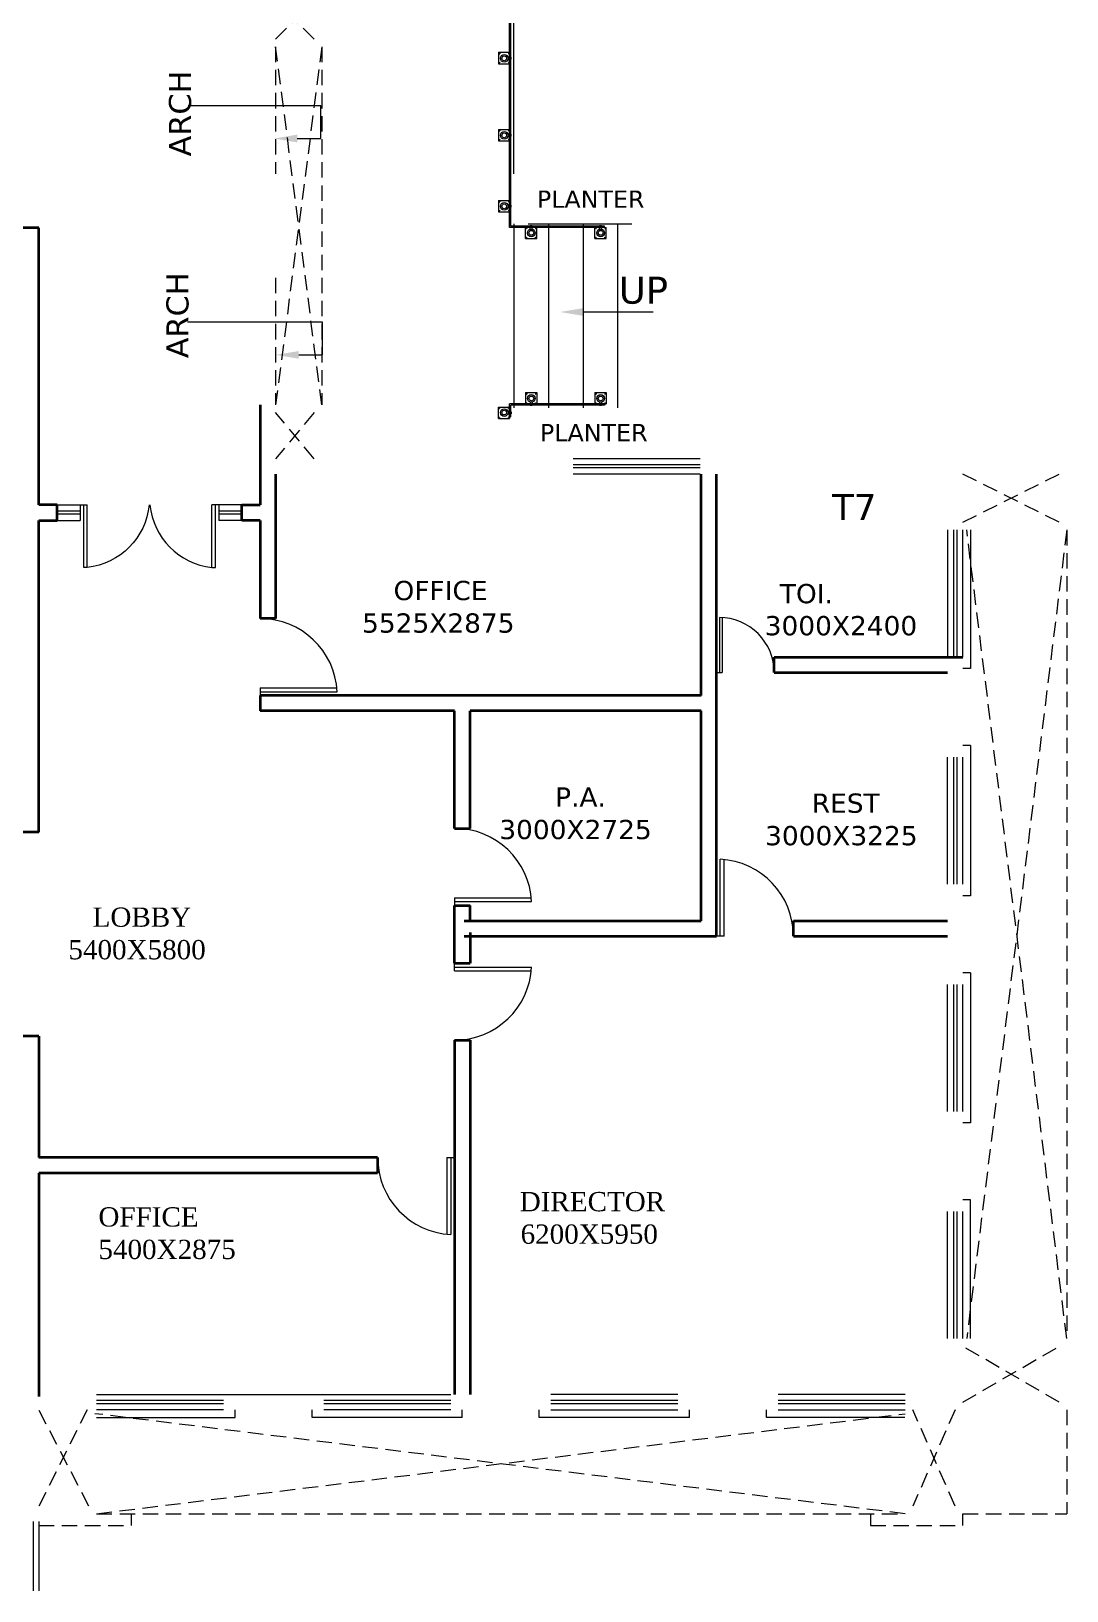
# Model space of a CAD drawing. Header units: millimetres. Extents: x -3092162 to 4513894, y -12317808 to 1849994.
# Drawn here: x -397134 to -383684, y -5886606 to -5866354 of the extents above; entities that cross this region are included whole.
import ezdxf

# ---------------------------------------------------------------- set-up
doc = ezdxf.new("R2010")
doc.units = ezdxf.units.MM
doc.header["$LTSCALE"] = 2
doc.header["$MEASUREMENT"] = 0
doc.linetypes.add('DASHED2', pattern=[0.375, 0.25, -0.125])
doc.layers.add('AEROW', color=7, linetype='Continuous', lineweight=15, true_color=0x0d0d0d)
doc.layers.add('DOT', color=7, linetype='DASHED2', lineweight=0, true_color=0x89067c)
for name, color, linetype, lineweight in [('DETAIL', 240, 'Continuous', 9), ('DOOR', 27, 'Continuous', 5), ('door text', 7, 'Continuous', 15), ('glass', 5, 'Continuous', 15), ('RAILING', 47, 'Continuous', 13), ('RAMP', 253, 'Continuous', 9), ('SILL', 74, 'Continuous', 9), ('STAIR', 252, 'Continuous', 9), ('TEXT', 7, 'Continuous', 13), ('WAll', 250, 'Continuous', 35)]:
    doc.layers.add(name, color=color, linetype=linetype, lineweight=lineweight)
doc.styles.get("Standard").update_dxf_attribs({"font": '', "height": 500})
doc.styles.add('style2', font='')
doc.styles.get('Standard').set_extended_font_data('Times New Roman')
doc.styles.get('style2').set_extended_font_data('Verdana')

msp = doc.modelspace()

# ---------------------------------------------------------------- linework, layer by layer
at = {"layer": 'AEROW', "ltscale": 100}
for p, q in [((-393371.3, -5867322.6), (-395094.1, -5867322.6)), ((-393371.3, -5867747.6), (-393371.3, -5867322.6)), ((-393679, -5867747.6), (-393371.3, -5867747.6)), ((-393351.5, -5870132.4), (-395102.3, -5870132.4)), ((-393351.5, -5870557.5), (-393351.5, -5870132.4)), ((-393659.3, -5870557.5), (-393351.5, -5870557.5))]:
    msp.add_line(p, q, dxfattribs=at)
msp.add_lwpolyline([(-389967.4, -5870000.4), (-389058, -5870000.4)], dxfattribs=at)
for points in [[(-393679, -5867697.6), (-393979, -5867747.6), (-393679, -5867797.6)], [(-389967.4, -5870050.4), (-390267.4, -5870000.4), (-389967.4, -5869950.4)], [(-393659.3, -5870507.5), (-393959.3, -5870557.5), (-393659.3, -5870607.5)]]:
    msp.add_solid(points, dxfattribs=at)
at = {"layer": 'DETAIL', "color": 253, "lineweight": 5, "ltscale": 0.5}
for p, q in [((-391065.5, -5866628.7), (-391065.5, -5866778.7)), ((-391065.5, -5866628.7), (-390920.5, -5866628.7)), ((-391065.5, -5866778.7), (-390920.5, -5866778.7)), ((-391053, -5866641.7), (-391046, -5866641.7)), ((-391053, -5866641.7), (-391053, -5866648.7)), ((-391053, -5866648.7), (-391046, -5866648.7)), ((-391053, -5866758.7), (-391046, -5866758.7)), ((-391053, -5866758.7), (-391053, -5866765.7)), ((-391053, -5866765.7), (-391046, -5866765.7)), ((-391046, -5866641.7), (-391046, -5866648.7)), ((-391046, -5866758.7), (-391046, -5866765.7)), ((-390928, -5866641.7), (-390935, -5866641.7)), ((-390935, -5866641.7), (-390935, -5866648.7)), ((-390928, -5866648.7), (-390935, -5866648.7)), ((-390928, -5866758.7), (-390935, -5866758.7)), ((-390935, -5866758.7), (-390935, -5866765.7)), ((-390928, -5866765.7), (-390935, -5866765.7)), ((-390928, -5866641.7), (-390928, -5866648.7)), ((-390928, -5866758.7), (-390928, -5866765.7)), ((-391065.5, -5867628.7), (-391065.5, -5867778.7)), ((-391065.5, -5867628.7), (-390920.5, -5867628.7)), ((-391065.5, -5867778.7), (-390920.5, -5867778.7)), ((-391053, -5867641.7), (-391046, -5867641.7)), ((-391053, -5867641.7), (-391053, -5867648.7)), ((-391053, -5867648.7), (-391046, -5867648.7)), ((-391053, -5867758.7), (-391046, -5867758.7)), ((-391053, -5867758.7), (-391053, -5867765.7)), ((-391053, -5867765.7), (-391046, -5867765.7)), ((-391046, -5867641.7), (-391046, -5867648.7)), ((-391046, -5867758.7), (-391046, -5867765.7)), ((-390928, -5867641.7), (-390935, -5867641.7)), ((-390935, -5867641.7), (-390935, -5867648.7)), ((-390928, -5867648.7), (-390935, -5867648.7)), ((-390928, -5867758.7), (-390935, -5867758.7)), ((-390935, -5867758.7), (-390935, -5867765.7)), ((-390928, -5867765.7), (-390935, -5867765.7)), ((-390928, -5867641.7), (-390928, -5867648.7)), ((-390928, -5867758.7), (-390928, -5867765.7)), ((-391065.5, -5868551.3), (-391065.5, -5868701.3)), ((-391065.5, -5868551.3), (-390920.5, -5868551.3)), ((-391053, -5868564.3), (-391046, -5868564.3)), ((-391053, -5868564.3), (-391053, -5868571.3)), ((-391053, -5868571.3), (-391046, -5868571.3)), ((-391046, -5868564.3), (-391046, -5868571.3)), ((-390928, -5868564.3), (-390935, -5868564.3)), ((-390935, -5868564.3), (-390935, -5868571.3)), ((-390928, -5868571.3), (-390935, -5868571.3)), ((-390928, -5868564.3), (-390928, -5868571.3)), ((-391065.5, -5868701.3), (-390920.5, -5868701.3)), ((-391053, -5868681.3), (-391046, -5868681.3)), ((-391053, -5868681.3), (-391053, -5868688.3)), ((-391053, -5868688.3), (-391046, -5868688.3)), ((-391046, -5868681.3), (-391046, -5868688.3)), ((-390928, -5868681.3), (-390935, -5868681.3)), ((-390935, -5868681.3), (-390935, -5868688.3)), ((-390928, -5868688.3), (-390935, -5868688.3)), ((-390928, -5868681.3), (-390928, -5868688.3)), ((-390715.5, -5869047.9), (-390715.5, -5868902.9)), ((-390702.5, -5868910.4), (-390702.5, -5868917.4)), ((-390702.5, -5868910.4), (-390695.5, -5868910.4)), ((-390702.5, -5868917.4), (-390695.5, -5868917.4)), ((-390702.5, -5869035.4), (-390702.5, -5869028.4)), ((-390702.5, -5869028.4), (-390695.5, -5869028.4)), ((-390695.5, -5868910.4), (-390695.5, -5868917.4)), ((-390695.5, -5869035.4), (-390695.5, -5869028.4)), ((-390585.5, -5868910.4), (-390585.5, -5868917.4)), ((-390585.5, -5868910.4), (-390578.5, -5868910.4)), ((-390585.5, -5868917.4), (-390578.5, -5868917.4)), ((-390585.5, -5869035.4), (-390585.5, -5869028.4)), ((-390585.5, -5869028.4), (-390578.5, -5869028.4)), ((-390578.5, -5868910.4), (-390578.5, -5868917.4)), ((-390578.5, -5869035.4), (-390578.5, -5869028.4)), ((-390565.5, -5869047.9), (-390565.5, -5868902.9)), ((-389815.5, -5869047.9), (-389815.5, -5868902.9)), ((-389802.5, -5868910.4), (-389802.5, -5868917.4)), ((-389802.5, -5868910.4), (-389795.5, -5868910.4)), ((-389802.5, -5868917.4), (-389795.5, -5868917.4)), ((-389802.5, -5869035.4), (-389802.5, -5869028.4)), ((-389802.5, -5869028.4), (-389795.5, -5869028.4)), ((-389795.5, -5868910.4), (-389795.5, -5868917.4)), ((-389795.5, -5869035.4), (-389795.5, -5869028.4)), ((-389685.5, -5868910.4), (-389685.5, -5868917.4)), ((-389685.5, -5868910.4), (-389678.5, -5868910.4)), ((-389685.5, -5868917.4), (-389678.5, -5868917.4)), ((-389685.5, -5869035.4), (-389685.5, -5869028.4)), ((-389685.5, -5869028.4), (-389678.5, -5869028.4)), ((-389678.5, -5868910.4), (-389678.5, -5868917.4)), ((-389678.5, -5869035.4), (-389678.5, -5869028.4)), ((-389665.5, -5869047.9), (-389665.5, -5868902.9)), ((-390715.5, -5869047.9), (-390565.5, -5869047.9)), ((-390702.5, -5869035.4), (-390695.5, -5869035.4)), ((-390585.5, -5869035.4), (-390578.5, -5869035.4)), ((-389815.5, -5869047.9), (-389665.5, -5869047.9)), ((-389802.5, -5869035.4), (-389795.5, -5869035.4)), ((-389685.5, -5869035.4), (-389678.5, -5869035.4)), ((-390715.5, -5871047.9), (-390565.5, -5871047.9)), ((-390715.5, -5871047.9), (-390715.5, -5871192.9)), ((-390565.5, -5871047.9), (-390565.5, -5871192.9)), ((-389815.5, -5871047.9), (-389665.5, -5871047.9)), ((-389815.5, -5871047.9), (-389815.5, -5871192.9)), ((-389665.5, -5871047.9), (-389665.5, -5871192.9)), ((-391065.5, -5871384.5), (-391065.5, -5871234.5)), ((-391065.5, -5871234.5), (-390920.5, -5871234.5)), ((-391053, -5871247.5), (-391046, -5871247.5)), ((-391053, -5871254.5), (-391053, -5871247.5)), ((-391053, -5871254.5), (-391046, -5871254.5)), ((-391046, -5871254.5), (-391046, -5871247.5)), ((-390928, -5871247.5), (-390935, -5871247.5)), ((-390935, -5871254.5), (-390935, -5871247.5)), ((-390928, -5871254.5), (-390935, -5871254.5)), ((-390928, -5871254.5), (-390928, -5871247.5)), ((-390702.5, -5871060.4), (-390702.5, -5871067.4)), ((-390702.5, -5871060.4), (-390695.5, -5871060.4)), ((-390702.5, -5871067.4), (-390695.5, -5871067.4)), ((-390702.5, -5871185.4), (-390702.5, -5871178.4)), ((-390702.5, -5871178.4), (-390695.5, -5871178.4)), ((-390702.5, -5871185.4), (-390695.5, -5871185.4)), ((-390695.5, -5871060.4), (-390695.5, -5871067.4)), ((-390695.5, -5871185.4), (-390695.5, -5871178.4)), ((-390585.5, -5871060.4), (-390585.5, -5871067.4)), ((-390585.5, -5871060.4), (-390578.5, -5871060.4)), ((-390585.5, -5871067.4), (-390578.5, -5871067.4)), ((-390585.5, -5871185.4), (-390585.5, -5871178.4)), ((-390585.5, -5871178.4), (-390578.5, -5871178.4)), ((-390585.5, -5871185.4), (-390578.5, -5871185.4)), ((-390578.5, -5871060.4), (-390578.5, -5871067.4)), ((-390578.5, -5871185.4), (-390578.5, -5871178.4)), ((-389802.5, -5871060.4), (-389802.5, -5871067.4)), ((-389802.5, -5871060.4), (-389795.5, -5871060.4)), ((-389802.5, -5871067.4), (-389795.5, -5871067.4)), ((-389802.5, -5871185.4), (-389802.5, -5871178.4)), ((-389802.5, -5871178.4), (-389795.5, -5871178.4)), ((-389802.5, -5871185.4), (-389795.5, -5871185.4)), ((-389795.5, -5871060.4), (-389795.5, -5871067.4)), ((-389795.5, -5871185.4), (-389795.5, -5871178.4)), ((-389685.5, -5871060.4), (-389685.5, -5871067.4)), ((-389685.5, -5871060.4), (-389678.5, -5871060.4)), ((-389685.5, -5871067.4), (-389678.5, -5871067.4)), ((-389685.5, -5871185.4), (-389685.5, -5871178.4)), ((-389685.5, -5871178.4), (-389678.5, -5871178.4)), ((-389685.5, -5871185.4), (-389678.5, -5871185.4)), ((-389678.5, -5871060.4), (-389678.5, -5871067.4)), ((-389678.5, -5871185.4), (-389678.5, -5871178.4)), ((-391065.5, -5871384.5), (-390920.5, -5871384.5)), ((-391053, -5871364.5), (-391046, -5871364.5)), ((-391053, -5871371.5), (-391053, -5871364.5)), ((-391053, -5871371.5), (-391046, -5871371.5)), ((-391046, -5871371.5), (-391046, -5871364.5)), ((-390928, -5871364.5), (-390935, -5871364.5)), ((-390935, -5871371.5), (-390935, -5871364.5)), ((-390928, -5871371.5), (-390935, -5871371.5)), ((-390928, -5871371.5), (-390928, -5871364.5))]:
    msp.add_line(p, q, dxfattribs=at)
at = {"layer": 'DOOR', "color": 252, "ltscale": 200}
for p, q in [((-396496.8, -5872506.2), (-396406.8, -5872506.2)), ((-396451.8, -5873316.2), (-396451.8, -5872506.2)), ((-396406.8, -5873316.2), (-396406.8, -5872506.2)), ((-394786.8, -5873316.2), (-394786.8, -5872506.2)), ((-394696.8, -5872506.2), (-394786.8, -5872506.2)), ((-394741.8, -5873316.2), (-394741.8, -5872506.2)), ((-396406.8, -5873316.2), (-396451.8, -5873316.2)), ((-394786.8, -5873316.2), (-394741.8, -5873316.2))]:
    msp.add_line(p, q, dxfattribs=at)
at = {"layer": 'DOOR', "ltscale": 200}
for p, q in [((-388196.8, -5873968.7), (-388196.8, -5874681.2)), ((-388159.3, -5873969.7), (-388159.3, -5874681.2)), ((-388234.3, -5874681.2), (-388159.3, -5874681.2))]:
    msp.add_line(p, q, dxfattribs=at)
at = {"layer": 'DOOR', "ltscale": 100}
for p, q in [((-394159.3, -5874881.2), (-393164.3, -5874881.2)), ((-394159.3, -5874881.2), (-394159.3, -5874981.2)), ((-394159.3, -5874931.2), (-393160.6, -5874931.2)), ((-388184.3, -5878106.2), (-388184.3, -5877107.4)), ((-388134.3, -5878106.2), (-388134.3, -5877111.2)), ((-391634.3, -5877606.2), (-390639.3, -5877606.2)), ((-391634.3, -5877606.2), (-391634.3, -5877706.2)), ((-391634.3, -5877656.2), (-390635.6, -5877656.2)), ((-388134.3, -5878106.2), (-388234.3, -5878106.2)), ((-391634.3, -5878556.2), (-391634.3, -5878456.2)), ((-391634.3, -5878506.2), (-390635.6, -5878506.2)), ((-391634.3, -5878556.2), (-390639.3, -5878556.2)), ((-391734.3, -5880981.2), (-391734.3, -5881976.2)), ((-391734.3, -5880981.2), (-391634.3, -5880981.2)), ((-391684.3, -5880981.2), (-391684.3, -5881979.9))]:
    msp.add_line(p, q, dxfattribs=at)
for centre, start, end in [((-394159.3, -5874981.2), 2.86598, 90), ((-391634.3, -5877706.2), 2.86598, 90), ((-388234.3, -5878106.2), 0, 87.13402), ((-391634.3, -5878456.2), 270, 357.13402), ((-391634.3, -5880981.2), 180, 267.13402)]:
    msp.add_arc(centre, 1000, start, end, dxfattribs=at)
at = {"layer": 'DOOR', "color": 252, "ltscale": 200, "extrusion": (0, 0, -1)}
msp.add_ellipse((-396499.5, -5872419.6), major_axis=(331.6, 838.1), ratio=1, start_param=1.2893849, end_param=2.6618696, dxfattribs=at)
at = {"layer": 'DOOR', "color": 252, "ltscale": 200}
msp.add_ellipse((-394694.2, -5872419.6), major_axis=(-331.6, 838.1), ratio=1, start_param=1.2893849, end_param=2.6618696, dxfattribs=at)
at = {"layer": 'DOT', "ltscale": 400}
for p, q in [((-393959.3, -5866456.2), (-393459.3, -5865956.2)), ((-393459.3, -5866456.2), (-393959.3, -5865956.2)), ((-393959.3, -5866556.2), (-393959.3, -5868206.2)), ((-393359.3, -5871206.2), (-393959.3, -5866556.2)), ((-393359.3, -5866556.2), (-393959.3, -5871206.2)), ((-393959.3, -5866556.2), (-393959.3, -5868206.2)), ((-393359.3, -5866556.2), (-393359.3, -5871206.2)), ((-393359.3, -5866556.2), (-393359.3, -5871206.2)), ((-393959.3, -5869556.2), (-393959.3, -5871206.2)), ((-393959.3, -5869556.2), (-393959.3, -5871206.2)), ((-393459.3, -5871906.2), (-393959.3, -5871306.2)), ((-393459.3, -5871306.2), (-393959.3, -5871906.2)), ((-383784.3, -5872731.2), (-385034.3, -5872106.2)), ((-385034.3, -5872731.2), (-383784.3, -5872106.2)), ((-383684.3, -5883331.2), (-384984.3, -5872831.2)), ((-383684.3, -5872831.2), (-384984.3, -5883331.2)), ((-383684.3, -5872831.2), (-383684.3, -5883331.2)), ((-383784.3, -5884156.2), (-385034.3, -5883431.2)), ((-385034.3, -5884156.2), (-383784.3, -5883431.2)), ((-396384.8, -5885506.2), (-397033.9, -5884256.2)), ((-396408.4, -5884256.2), (-397033.9, -5885506.2)), ((-385784.3, -5885606.2), (-396308.4, -5884306.2)), ((-396284.8, -5885606.2), (-385784.3, -5884306.2)), ((-385134.3, -5885506.2), (-385684.3, -5884256.2)), ((-385134.3, -5884256.2), (-385684.3, -5885506.2)), ((-383684.3, -5884256.2), (-383684.3, -5885606.2)), ((-396284.8, -5885606.2), (-385784.3, -5885606.2)), ((-395835.8, -5885606.2), (-395835.8, -5885756.2)), ((-386235.3, -5885606.2), (-386235.3, -5885756.2)), ((-385035.5, -5885756.2), (-385035.5, -5885606.2)), ((-385034.3, -5885606.2), (-383684.3, -5885606.2)), ((-397035.5, -5885756.2), (-395835.8, -5885756.2)), ((-386235.3, -5885756.2), (-385035.5, -5885756.2))]:
    msp.add_line(p, q, dxfattribs=at)
at = {"layer": 'glass', "ltscale": 100}
for p, q in [((-388443.9, -5871986.2), (-390093.9, -5871986.2)), ((-388443.9, -5872026.2), (-390093.9, -5872026.2)), ((-396496.8, -5872586.2), (-396796.8, -5872586.2)), ((-396496.8, -5872626.2), (-396796.8, -5872626.2)), ((-394396.8, -5872586.2), (-394696.8, -5872586.2)), ((-394396.8, -5872626.2), (-394696.8, -5872626.2)), ((-385154.3, -5872831.2), (-385154.3, -5874481.2)), ((-385114.3, -5872831.2), (-385114.3, -5874481.2)), ((-385154.3, -5875781.2), (-385154.3, -5877431.2)), ((-385114.3, -5875781.2), (-385114.3, -5877431.2)), ((-385154.3, -5878731.2), (-385154.3, -5880381.2)), ((-385114.3, -5878731.2), (-385114.3, -5880381.2)), ((-385154.3, -5881681.2), (-385154.3, -5883331.2)), ((-385114.3, -5881681.2), (-385114.3, -5883331.2)), ((-394634.8, -5884136.2), (-396284.8, -5884136.2)), ((-394634.8, -5884176.2), (-396284.8, -5884176.2)), ((-391684.8, -5884136.2), (-393334.8, -5884136.2)), ((-391684.8, -5884176.2), (-393334.8, -5884176.2)), ((-388734.8, -5884136.2), (-390384.8, -5884136.2)), ((-388734.8, -5884176.2), (-390384.8, -5884176.2)), ((-385784.3, -5884136.2), (-387434.3, -5884136.2)), ((-385784.3, -5884176.2), (-387434.3, -5884176.2)), ((-397109.3, -5885706.2), (-397109.3, -5886606.2))]:
    msp.add_line(p, q, dxfattribs=at)
at = {"layer": 'RAILING', "ltscale": 100}
for p, q in [((-390920.5, -5868902.9), (-390920.5, -5861333.4)), ((-390904.5, -5868886.9), (-390904.5, -5861340)), ((-389687.8, -5868902.9), (-390920.5, -5868902.9)), ((-389687.8, -5868886.9), (-390904.5, -5868886.9)), ((-389687.8, -5868902.9), (-389687.8, -5868886.9)), ((-389687.8, -5871192.9), (-390920.5, -5871192.9)), ((-390920.5, -5871363.1), (-390920.5, -5871192.9)), ((-389687.8, -5871208.9), (-390904.5, -5871208.9)), ((-390904.5, -5871363.1), (-390904.5, -5871208.9)), ((-389687.8, -5871192.9), (-389687.8, -5871208.9)), ((-390904.5, -5871363.1), (-390920.5, -5871363.1))]:
    msp.add_line(p, q, dxfattribs=at)
at = {"layer": 'RAILING', "ltscale": 0.5}
for p, q in [((-390937.5, -5866691.2), (-390920.5, -5866691.2)), ((-390937.5, -5866716.2), (-390920.5, -5866716.2)), ((-390904.5, -5866691.2), (-390900.5, -5866691.2)), ((-390904.5, -5866716.2), (-390900.5, -5866716.2)), ((-390900.5, -5866716.2), (-390900.5, -5866691.2)), ((-390937.5, -5867691.2), (-390920.5, -5867691.2)), ((-390937.5, -5867716.2), (-390920.5, -5867716.2)), ((-390904.5, -5867691.2), (-390900.5, -5867691.2)), ((-390904.5, -5867716.2), (-390900.5, -5867716.2)), ((-390900.5, -5867716.2), (-390900.5, -5867691.2)), ((-390937.5, -5868613.8), (-390920.5, -5868613.8)), ((-390904.5, -5868613.8), (-390900.5, -5868613.8)), ((-390900.5, -5868638.8), (-390900.5, -5868613.8)), ((-390937.5, -5868638.8), (-390920.5, -5868638.8)), ((-390904.5, -5868638.8), (-390900.5, -5868638.8)), ((-390653, -5868886.9), (-390653, -5868882.9)), ((-390628, -5868882.9), (-390653, -5868882.9)), ((-390653, -5868919.9), (-390653, -5868902.9)), ((-390628, -5868886.9), (-390628, -5868882.9)), ((-390628, -5868919.9), (-390628, -5868902.9)), ((-389753, -5868886.9), (-389753, -5868882.9)), ((-389728, -5868882.9), (-389753, -5868882.9)), ((-389753, -5868919.9), (-389753, -5868902.9)), ((-389728, -5868886.9), (-389728, -5868882.9)), ((-389728, -5868919.9), (-389728, -5868902.9)), ((-390653, -5871175.9), (-390653, -5871192.9)), ((-390653, -5871208.9), (-390653, -5871212.9)), ((-390628, -5871212.9), (-390653, -5871212.9)), ((-390628, -5871175.9), (-390628, -5871192.9)), ((-390628, -5871208.9), (-390628, -5871212.9)), ((-389753, -5871175.9), (-389753, -5871192.9)), ((-389753, -5871208.9), (-389753, -5871212.9)), ((-389728, -5871212.9), (-389753, -5871212.9)), ((-389728, -5871175.9), (-389728, -5871192.9)), ((-389728, -5871208.9), (-389728, -5871212.9)), ((-390937.5, -5871297), (-390920.5, -5871297)), ((-390937.5, -5871322), (-390920.5, -5871322)), ((-390904.5, -5871297), (-390900.5, -5871297)), ((-390904.5, -5871322), (-390900.5, -5871322)), ((-390900.5, -5871297), (-390900.5, -5871322))]:
    msp.add_line(p, q, dxfattribs=at)
for centre, radius in [((-390990.5, -5866706.2), 50), ((-390990.5, -5866706.2), 31), ((-390990.5, -5867706.2), 50), ((-390990.5, -5867706.2), 31), ((-390990.5, -5868628.8), 50), ((-390990.5, -5868628.8), 31), ((-390638, -5868972.9), 50), ((-390638, -5868972.9), 31), ((-389738, -5868972.9), 50), ((-389738, -5868972.9), 31), ((-390990.5, -5871307), 50), ((-390638, -5871122.9), 50), ((-390638, -5871122.9), 31), ((-389738, -5871122.9), 50), ((-389738, -5871122.9), 31), ((-390990.5, -5871307), 31)]:
    msp.add_circle(centre, radius, dxfattribs=at)
for centre, start, end in [((-390937.5, -5866703.7), 90, 113.52189), ((-390937.5, -5866703.7), 251.87937, 270), ((-390937.5, -5867703.7), 90, 113.52189), ((-390937.5, -5867703.7), 251.87937, 270), ((-390937.5, -5868626.3), 90, 113.52189), ((-390937.5, -5868626.3), 251.87937, 270), ((-390640.5, -5868919.9), 180, 203.52189), ((-390640.5, -5868919.9), 341.87937, 0), ((-389740.5, -5868919.9), 180, 203.52189), ((-389740.5, -5868919.9), 341.87937, 0), ((-390640.5, -5871175.9), 156.47811, 180), ((-390640.5, -5871175.9), 0, 18.12063), ((-389740.5, -5871175.9), 156.47811, 180), ((-389740.5, -5871175.9), 0, 18.12063), ((-390937.5, -5871309.5), 246.47811, 270), ((-390937.5, -5871309.5), 90, 108.12063)]:
    msp.add_arc(centre, 12.5, start, end, dxfattribs=at)
at = {"layer": 'RAMP', "ltscale": 100}
msp.add_line((-390865.5, -5868206.2), (-390865.5, -5861356.2), dxfattribs=at)
at = {"layer": 'RAMP'}
for p, q in [((-390509, -5868902.9), (-390531.2, -5868902.9)), ((-389687.8, -5868902.9), (-389665.5, -5868902.9)), ((-390509, -5871192.9), (-390531.2, -5871192.9)), ((-389687.8, -5871192.9), (-389665.5, -5871192.9)), ((-390920.5, -5871363.1), (-390920.5, -5871384.5))]:
    msp.add_line(p, q, dxfattribs=at)
at = {"layer": 'SILL', "ltscale": 100}
for p, q in [((-388443.9, -5871906.2), (-390093.9, -5871906.2)), ((-388443.9, -5872106.2), (-390093.9, -5872106.2)), ((-396796.8, -5872506.2), (-396496.8, -5872506.2)), ((-396496.8, -5872506.2), (-396496.8, -5872706.2)), ((-394396.8, -5872506.2), (-394696.8, -5872506.2)), ((-394696.8, -5872506.2), (-394696.8, -5872706.2)), ((-396796.8, -5872706.2), (-396496.8, -5872706.2)), ((-394396.8, -5872706.2), (-394696.8, -5872706.2)), ((-385234.3, -5872831.2), (-385234.3, -5874481.2)), ((-385034.3, -5874481.2), (-385034.3, -5872831.2)), ((-384934.3, -5872831.2), (-384934.3, -5874631.6)), ((-384934.3, -5874631.6), (-385034.3, -5874631.6)), ((-384934.3, -5875631.2), (-385034.3, -5875631.2)), ((-384934.3, -5875631.2), (-384934.3, -5877581.1)), ((-385234.3, -5877431.2), (-385234.3, -5875781.2)), ((-385034.3, -5877431.2), (-385034.3, -5875781.2)), ((-384934.3, -5877581.1), (-385034.3, -5877581.1)), ((-385234.3, -5880381.2), (-385234.3, -5878731.2)), ((-384934.3, -5878581.5), (-385034.3, -5878581.5)), ((-385034.3, -5880381.2), (-385034.3, -5878731.2)), ((-384934.3, -5878581.5), (-384934.3, -5880531.4)), ((-384934.3, -5880531.4), (-385034.3, -5880531.4)), ((-384934.3, -5881530.8), (-385034.3, -5881530.8)), ((-384934.3, -5883331.2), (-384934.3, -5881530.8)), ((-385234.3, -5883331.2), (-385234.3, -5881681.2)), ((-385034.3, -5883331.2), (-385034.3, -5881681.2)), ((-396284.8, -5884056.2), (-393334.8, -5884056.2)), ((-393334.8, -5884056.2), (-391684.8, -5884056.2)), ((-388734.8, -5884056.2), (-390384.8, -5884056.2)), ((-385784.3, -5884056.2), (-387434.3, -5884056.2)), ((-396285, -5884356.2), (-394485, -5884356.2)), ((-394634.8, -5884256.2), (-396284.8, -5884256.2)), ((-394485, -5884356.2), (-394485, -5884256.2)), ((-393486, -5884356.2), (-393486, -5884256.2)), ((-391536, -5884356.2), (-393486, -5884356.2)), ((-391684.8, -5884256.2), (-393334.8, -5884256.2)), ((-391536, -5884356.2), (-391536, -5884256.2)), ((-390535.6, -5884356.2), (-390535.6, -5884256.2)), ((-388585.6, -5884356.2), (-390535.6, -5884356.2)), ((-390384.8, -5884256.2), (-388734.8, -5884256.2)), ((-388585.6, -5884356.2), (-388585.6, -5884256.2)), ((-387586, -5884356.2), (-387586, -5884256.2)), ((-385786, -5884356.2), (-387586, -5884356.2)), ((-387434.3, -5884256.2), (-385784.3, -5884256.2)), ((-397033.9, -5885706.2), (-397033.9, -5886606.2))]:
    msp.add_line(p, q, dxfattribs=at)
at = {"layer": 'SILL', "ltscale": 200}
msp.add_ellipse((-388196.8, -5874681.2), major_axis=(703, 115.8), ratio=1, start_param=-0.1632355, end_param=1.4075609, dxfattribs=at)
at = {"layer": 'STAIR', "ltscale": 100}
for p, q in [((-390865.5, -5868856.2), (-390865.5, -5868886.9)), ((-390865.5, -5868902.9), (-390865.5, -5871192.9)), ((-390681.2, -5868856.2), (-389331.2, -5868856.2)), ((-390415.5, -5868856.2), (-390415.5, -5868886.9)), ((-390415.5, -5868902.9), (-390415.5, -5871192.9)), ((-389965.5, -5868856.2), (-389965.5, -5868886.9)), ((-389965.5, -5868902.9), (-389965.5, -5871192.9)), ((-389515.5, -5871242.9), (-389515.5, -5868856.2)), ((-390865.5, -5871208.9), (-390865.5, -5871242.9)), ((-390415.5, -5871208.9), (-390415.5, -5871242.9)), ((-389965.5, -5871208.9), (-389965.5, -5871242.9))]:
    msp.add_line(p, q, dxfattribs=at)
at = {"layer": 'WAll', "ltscale": 100}
for p, q in [((-397034.3, -5868906.2), (-398133.8, -5868906.2)), ((-397034.3, -5872506.2), (-397034.3, -5868906.2)), ((-394159.3, -5871206.2), (-394159.3, -5872506.2)), ((-393959.3, -5872106.2), (-393959.3, -5873981.2)), ((-388434.3, -5874981.2), (-388434.3, -5872106.2)), ((-388234.3, -5878106.2), (-388234.3, -5872106.2)), ((-396796.8, -5872506.2), (-397034.3, -5872506.2)), ((-396796.8, -5872706.2), (-396796.8, -5872506.2)), ((-394396.8, -5872707.1), (-394396.8, -5872506.2)), ((-394396.8, -5872506.2), (-394159.3, -5872506.2)), ((-397034.3, -5876756.2), (-397034.3, -5872706.2)), ((-397034.3, -5872706.2), (-396796.8, -5872706.2)), ((-394159.3, -5872707.1), (-394396.8, -5872707.1)), ((-394159.3, -5872707.1), (-394159.3, -5873981.2)), ((-393959.3, -5873981.2), (-394159.3, -5873981.2)), ((-387484.3, -5874481.2), (-385034.3, -5874481.2)), ((-387484.3, -5874681.2), (-387484.3, -5874481.2)), ((-387484.3, -5874681.2), (-385234.3, -5874681.2)), ((-388434.3, -5874981.2), (-394159.3, -5874981.2)), ((-394159.3, -5874981.2), (-394159.3, -5875181.2)), ((-391634.3, -5875181.2), (-394159.3, -5875181.2)), ((-391634.3, -5876706.2), (-391634.3, -5875181.2)), ((-388434.3, -5875181.2), (-391434.3, -5875181.2)), ((-391434.3, -5876706.2), (-391434.3, -5875181.2)), ((-388434.3, -5877906.2), (-388434.3, -5875181.2)), ((-391634.3, -5876706.2), (-391434.3, -5876706.2)), ((-397034.3, -5876756.2), (-400456.3, -5876756.2)), ((-391634.3, -5878456.2), (-391634.3, -5877706.2)), ((-391634.3, -5877706.2), (-391434.3, -5877706.2)), ((-391434.3, -5877906.2), (-391434.3, -5877706.2)), ((-391509.3, -5877906.2), (-388434.3, -5877906.2)), ((-387234.3, -5877906.2), (-385234.3, -5877906.2)), ((-387234.3, -5878106.2), (-387234.3, -5877906.2)), ((-391509.3, -5878106.2), (-388234.3, -5878106.2)), ((-391434.3, -5878056.2), (-391434.3, -5878456.2)), ((-387234.3, -5878106.2), (-385234.3, -5878106.2)), ((-391634.3, -5878456.2), (-391434.3, -5878456.2)), ((-397034.3, -5879406.2), (-400456.3, -5879406.2)), ((-397034.3, -5879406.2), (-399362.5, -5879406.2)), ((-397034.3, -5879406.2), (-397034.3, -5880981.2)), ((-391634.3, -5879456.2), (-391634.3, -5884056.2)), ((-391634.3, -5879456.2), (-391434.3, -5879456.2)), ((-391434.3, -5879456.2), (-391434.3, -5884056.2)), ((-392634.3, -5880981.2), (-397034.3, -5880981.2)), ((-397034.3, -5881181.2), (-397034.3, -5884081.2)), ((-392634.3, -5881181.2), (-397034.3, -5881181.2)), ((-392634.3, -5880981.2), (-392634.3, -5881181.2))]:
    msp.add_line(p, q, dxfattribs=at)

# ---------------------------------------------------------------- texts
at = {"layer": 'door text', "style": 'style2'}
for p in [(-395058.2, -5868105.7), (-395091.2, -5870726.3)]:
    msp.add_text(' ARCH', height=287, rotation=90, dxfattribs=at).set_placement(p)
at = {"layer": 'TEXT', "style": 'style2'}
for s, height, p in [('PLANTER', 225, (-390566.8, -5868647.9)), ('UP', 350, (-389503.1, -5869892.2)), ('PLANTER', 225, (-390526.6, -5871679.6)), ('T7', 337.5, (-386733.1, -5872702.2)), ('OFFICE', 250, (-392428.3, -5873741.9)), ('TOI.', 250, (-387411.4, -5873782.3)), ('5525X2875', 250, (-392836.9, -5874164.2)), ('3000X2400', 250, (-387607.8, -5874198.5)), ('P.A.', 250, (-390329.5, -5876423.5)), ('REST', 250, (-386996.7, -5876503)), ('3000X2725', 250, (-391054.9, -5876845.4)), ('3000X3225', 250, (-387602.6, -5876924.9))]:
    msp.add_text(s, height=height, dxfattribs=at).set_placement(p)
at = {"layer": 'TEXT', "lineweight": 50}
for s, p in [('   LOBBY', (-396618.8, -5877983.5)), ('5400X5800', (-396650.2, -5878405.9)), ('DIRECTOR', (-390788.6, -5881677.6)), (' OFFICE', (-396354.9, -5881875.6)), ('6200X5950', (-390778, -5882099.5)), (' 5400X2875', (-396354.9, -5882298))]:
    msp.add_text(s, height=250, dxfattribs=at).set_placement(p)

doc.saveas('drawing.dxf')
